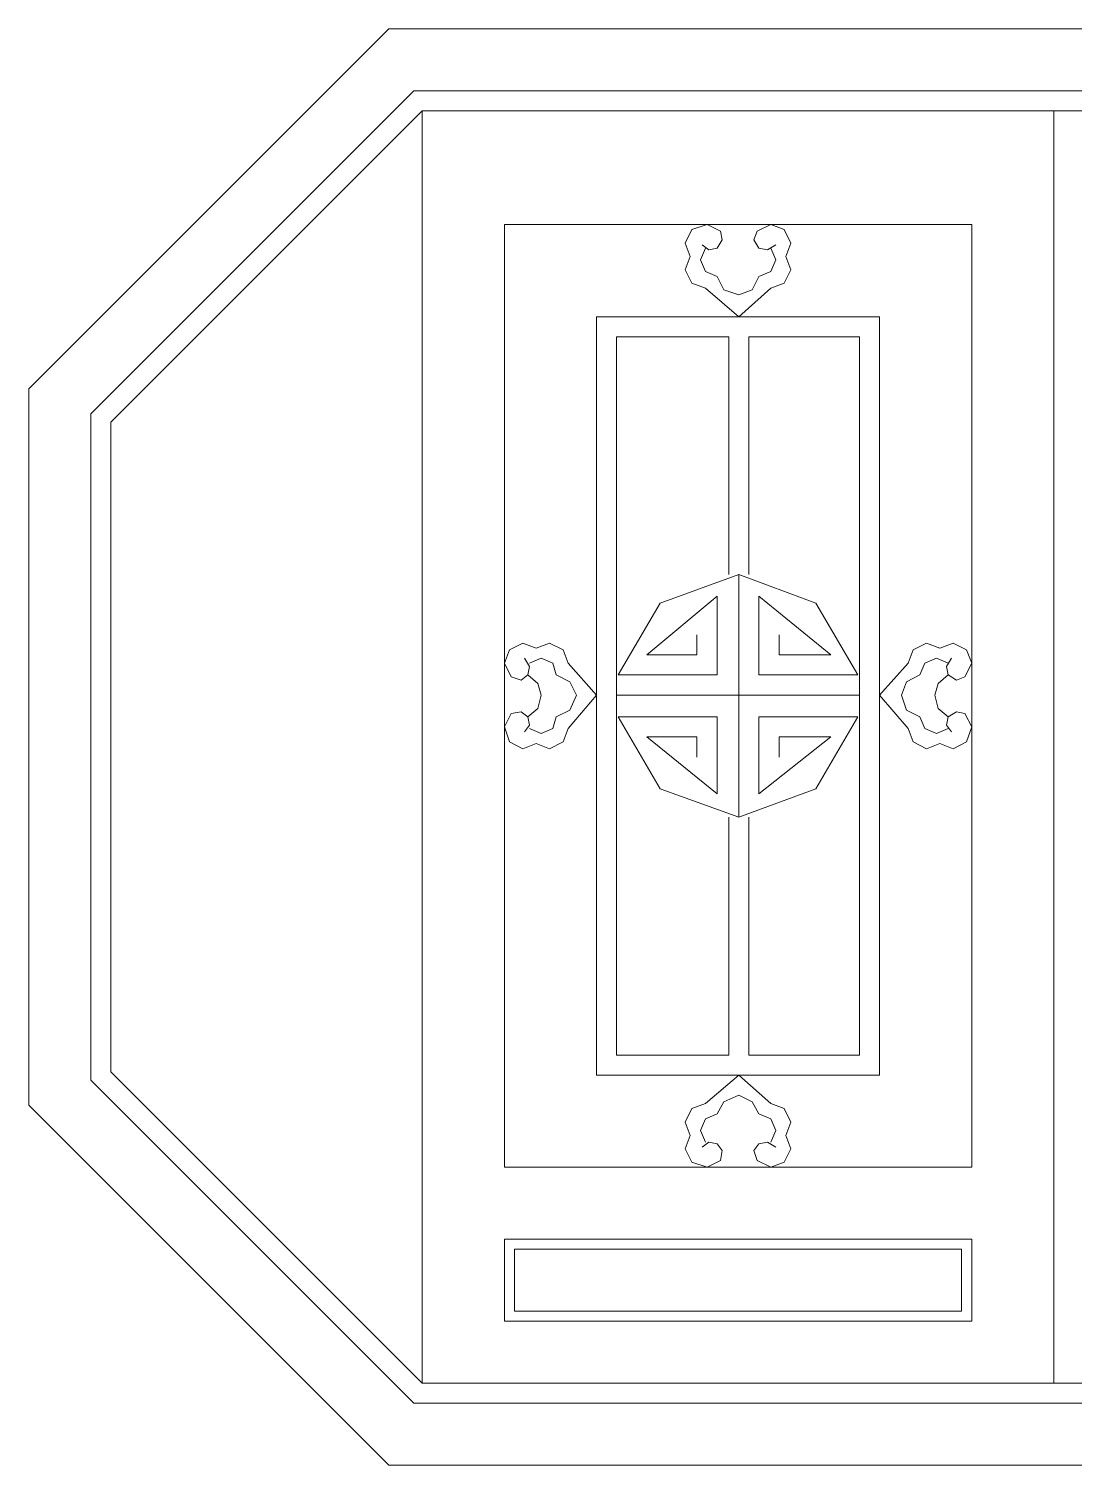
# Model space of a CAD drawing. Header units: centimetres. Extents: x -9.9 to 7.2, y -2.2 to 9.8.
# Drawn here: x -9.9 to -1.17, y -2.24 to 9.77 of the extents above; entities that cross this region are included whole.
import ezdxf

# ---------------------------------------------------------------- set-up
doc = ezdxf.new("R2010")
doc.units = ezdxf.units.CM
doc.header["$MEASUREMENT"] = 0
doc.layers.add('layer 1', color=7, linetype='Continuous')

msp = doc.modelspace()

# ---------------------------------------------------------------- linework, layer by layer
at = {"layer": 'layer 1', "color": 250, "lineweight": 0}
for points, knots in [([(-9.90429, 6.76236), (-9.90429, 6.76236), (-6.89485, 9.7718), (-6.89485, 9.7718), (-6.89485, 9.7718), (-6.89485, 9.7718), (4.23293, 9.7718), (4.23293, 9.7718), (4.23293, 9.7718), (4.23293, 9.7718), (7.22851, 6.76236), (7.22851, 6.76236), (7.22851, 6.76236), (7.22851, 6.76236), (7.22851, 0.77137), (7.22851, 0.77137), (7.22851, 0.77137), (7.22851, 0.77137), (4.23293, -2.23807), (4.23293, -2.23807), (4.23293, -2.23807), (4.23293, -2.23807), (-6.89485, -2.23807), (-6.89485, -2.23807), (-6.89485, -2.23807), (-6.89485, -2.23807), (-9.90429, 0.77137), (-9.90429, 0.77137), (-9.90429, 0.77137), (-9.90429, 0.77137), (-9.90429, 6.76236), (-9.90429, 6.76236)], [0, 0, 0, 0, 0.125, 0.125, 0.125, 0.125, 0.25, 0.25, 0.25, 0.25, 0.375, 0.375, 0.375, 0.375, 0.5, 0.5, 0.5, 0.5, 0.625, 0.625, 0.625, 0.625, 0.75, 0.75, 0.75, 0.75, 0.875, 0.875, 0.875, 0.875, 1, 1, 1, 1]), ([(-9.38644, 6.55227), (-9.38644, 6.55227), (-6.68494, 9.25377), (-6.68494, 9.25377), (-6.68494, 9.25377), (-6.68494, 9.25377), (4.02302, 9.25377), (4.02302, 9.25377), (4.02302, 9.25377), (4.02302, 9.25377), (6.72451, 6.55227), (6.72451, 6.55227), (6.72451, 6.55227), (6.72451, 6.55227), (6.72451, 0.98146), (6.72451, 0.98146), (6.72451, 0.98146), (6.72451, 0.98146), (4.02302, -1.72004), (4.02302, -1.72004), (4.02302, -1.72004), (4.02302, -1.72004), (-6.68494, -1.72004), (-6.68494, -1.72004), (-6.68494, -1.72004), (-6.68494, -1.72004), (-9.38644, 0.98146), (-9.38644, 0.98146), (-9.38644, 0.98146), (-9.38644, 0.98146), (-9.38644, 6.55227), (-9.38644, 6.55227)], [0, 0, 0, 0, 0.125, 0.125, 0.125, 0.125, 0.25, 0.25, 0.25, 0.25, 0.375, 0.375, 0.375, 0.375, 0.5, 0.5, 0.5, 0.5, 0.625, 0.625, 0.625, 0.625, 0.75, 0.75, 0.75, 0.75, 0.875, 0.875, 0.875, 0.875, 1, 1, 1, 1]), ([(-9.21844, 6.4823), (-9.21844, 6.4823), (-6.61497, 9.08595), (-6.61497, 9.08595), (-6.61497, 9.08595), (-6.61497, 9.08595), (3.95304, 9.08595), (3.95304, 9.08595), (3.95304, 9.08595), (3.95304, 9.08595), (6.55651, 6.4823), (6.55651, 6.4823), (6.55651, 6.4823), (6.55651, 6.4823), (6.55651, 1.05143), (6.55651, 1.05143), (6.55651, 1.05143), (6.55651, 1.05143), (3.95304, -1.55222), (3.95304, -1.55222), (3.95304, -1.55222), (3.95304, -1.55222), (-6.61497, -1.55222), (-6.61497, -1.55222), (-6.61497, -1.55222), (-6.61497, -1.55222), (-9.21844, 1.05143), (-9.21844, 1.05143), (-9.21844, 1.05143), (-9.21844, 1.05143), (-9.21844, 6.4823), (-9.21844, 6.4823)], [0, 0, 0, 0, 0.125, 0.125, 0.125, 0.125, 0.25, 0.25, 0.25, 0.25, 0.375, 0.375, 0.375, 0.375, 0.5, 0.5, 0.5, 0.5, 0.625, 0.625, 0.625, 0.625, 0.75, 0.75, 0.75, 0.75, 0.875, 0.875, 0.875, 0.875, 1, 1, 1, 1]), ([(-2.02392, 8.13407), (-2.02392, 8.13407), (-2.02392, 0.25352), (-2.02392, 0.25352), (-2.02392, 0.25352), (-2.02392, 0.25352), (-5.92912, 0.25352), (-5.92912, 0.25352), (-5.92912, 0.25352), (-5.92912, 0.25352), (-5.92912, 8.13407), (-5.92912, 8.13407), (-5.92912, 8.13407), (-5.92912, 8.13407), (-2.02392, 8.13407), (-2.02392, 8.13407)], [0, 0, 0, 0, 0.25, 0.25, 0.25, 0.25, 0.5, 0.5, 0.5, 0.5, 0.75, 0.75, 0.75, 0.75, 1, 1, 1, 1]), ([(-4.27735, 7.96607), (-4.27735, 7.96607), (-4.22141, 7.92415), (-4.22141, 7.92415), (-4.22141, 7.92415), (-4.22141, 7.92415), (-4.15144, 7.93801), (-4.15144, 7.93801), (-4.15144, 7.93801), (-4.15144, 7.93801), (-4.10935, 8.00798), (-4.10935, 8.00798), (-4.10935, 8.00798), (-4.10935, 8.00798), (-4.12338, 8.07813), (-4.12338, 8.07813), (-4.12338, 8.07813), (-4.12338, 8.07813), (-4.23544, 8.13407), (-4.23544, 8.13407), (-4.23544, 8.13407), (-4.23544, 8.13407), (-4.36135, 8.09198), (-4.36135, 8.09198), (-4.36135, 8.09198), (-4.36135, 8.09198), (-4.41729, 7.9801), (-4.41729, 7.9801), (-4.41729, 7.9801), (-4.41729, 7.9801), (-4.37538, 7.86803), (-4.37538, 7.86803), (-4.37538, 7.86803), (-4.37538, 7.86803), (-4.41729, 7.75615), (-4.41729, 7.75615), (-4.41729, 7.75615), (-4.41729, 7.75615), (-4.36135, 7.64409), (-4.36135, 7.64409), (-4.36135, 7.64409), (-4.36135, 7.64409), (-4.24947, 7.60218), (-4.24947, 7.60218), (-4.24947, 7.60218), (-4.24947, 7.60218), (-3.96941, 7.36421), (-3.96941, 7.36421), (-3.96941, 7.36421), (-3.96941, 7.36421), (-3.70356, 7.60218), (-3.70356, 7.60218), (-3.70356, 7.60218), (-3.70356, 7.60218), (-3.5915, 7.64409), (-3.5915, 7.64409), (-3.5915, 7.64409), (-3.5915, 7.64409), (-3.53556, 7.75615), (-3.53556, 7.75615), (-3.53556, 7.75615), (-3.53556, 7.75615), (-3.57747, 7.86803), (-3.57747, 7.86803), (-3.57747, 7.86803), (-3.57747, 7.86803), (-3.53556, 7.9801), (-3.53556, 7.9801), (-3.53556, 7.9801), (-3.53556, 7.9801), (-3.5915, 8.09198), (-3.5915, 8.09198), (-3.5915, 8.09198), (-3.5915, 8.09198), (-3.70356, 8.13407), (-3.70356, 8.13407), (-3.70356, 8.13407), (-3.70356, 8.13407), (-3.81544, 8.07813), (-3.81544, 8.07813), (-3.81544, 8.07813), (-3.81544, 8.07813), (-3.8435, 8.00798), (-3.8435, 8.00798), (-3.8435, 8.00798), (-3.8435, 8.00798), (-3.80141, 7.93801), (-3.80141, 7.93801), (-3.80141, 7.93801), (-3.80141, 7.93801), (-3.73144, 7.92415), (-3.73144, 7.92415), (-3.73144, 7.92415), (-3.73144, 7.92415), (-3.66147, 7.96607), (-3.66147, 7.96607)], [0, 0, 0, 0, 0.04166667, 0.04166667, 0.04166667, 0.04166667, 0.08333333, 0.08333333, 0.08333333, 0.08333333, 0.125, 0.125, 0.125, 0.125, 0.16666667, 0.16666667, 0.16666667, 0.16666667, 0.20833333, 0.20833333, 0.20833333, 0.20833333, 0.25, 0.25, 0.25, 0.25, 0.29166667, 0.29166667, 0.29166667, 0.29166667, 0.33333333, 0.33333333, 0.33333333, 0.33333333, 0.375, 0.375, 0.375, 0.375, 0.41666667, 0.41666667, 0.41666667, 0.41666667, 0.45833333, 0.45833333, 0.45833333, 0.45833333, 0.5, 0.5, 0.5, 0.5, 0.54166667, 0.54166667, 0.54166667, 0.54166667, 0.58333333, 0.58333333, 0.58333333, 0.58333333, 0.625, 0.625, 0.625, 0.625, 0.66666667, 0.66666667, 0.66666667, 0.66666667, 0.70833333, 0.70833333, 0.70833333, 0.70833333, 0.75, 0.75, 0.75, 0.75, 0.79166667, 0.79166667, 0.79166667, 0.79166667, 0.83333333, 0.83333333, 0.83333333, 0.83333333, 0.875, 0.875, 0.875, 0.875, 0.91666667, 0.91666667, 0.91666667, 0.91666667, 0.95833333, 0.95833333, 0.95833333, 0.95833333, 1, 1, 1, 1]), ([(-4.24947, 7.93801), (-4.24947, 7.93801), (-4.29138, 7.84015), (-4.29138, 7.84015), (-4.29138, 7.84015), (-4.29138, 7.84015), (-4.24947, 7.74212), (-4.24947, 7.74212), (-4.24947, 7.74212), (-4.24947, 7.74212), (-4.15144, 7.70003), (-4.15144, 7.70003), (-4.15144, 7.70003), (-4.15144, 7.70003), (-4.0955, 7.58815), (-4.0955, 7.58815), (-4.0955, 7.58815), (-4.0955, 7.58815), (-3.96941, 7.54606), (-3.96941, 7.54606), (-3.96941, 7.54606), (-3.96941, 7.54606), (-3.85753, 7.58815), (-3.85753, 7.58815), (-3.85753, 7.58815), (-3.85753, 7.58815), (-3.80141, 7.70003), (-3.80141, 7.70003), (-3.80141, 7.70003), (-3.80141, 7.70003), (-3.70356, 7.74212), (-3.70356, 7.74212), (-3.70356, 7.74212), (-3.70356, 7.74212), (-3.66147, 7.84015), (-3.66147, 7.84015), (-3.66147, 7.84015), (-3.66147, 7.84015), (-3.70356, 7.93801), (-3.70356, 7.93801)], [0, 0, 0, 0, 0.1, 0.1, 0.1, 0.1, 0.2, 0.2, 0.2, 0.2, 0.3, 0.3, 0.3, 0.3, 0.4, 0.4, 0.4, 0.4, 0.5, 0.5, 0.5, 0.5, 0.6, 0.6, 0.6, 0.6, 0.7, 0.7, 0.7, 0.7, 0.8, 0.8, 0.8, 0.8, 0.9, 0.9, 0.9, 0.9, 1, 1, 1, 1]), ([(-2.79377, 7.36421), (-2.79377, 7.36421), (-2.79377, 1.02337), (-2.79377, 1.02337), (-2.79377, 1.02337), (-2.79377, 1.02337), (-5.15927, 1.02337), (-5.15927, 1.02337), (-5.15927, 1.02337), (-5.15927, 1.02337), (-5.15927, 7.36421), (-5.15927, 7.36421), (-5.15927, 7.36421), (-5.15927, 7.36421), (-2.79377, 7.36421), (-2.79377, 7.36421)], [0, 0, 0, 0, 0.25, 0.25, 0.25, 0.25, 0.5, 0.5, 0.5, 0.5, 0.75, 0.75, 0.75, 0.75, 1, 1, 1, 1]), ([(-4.05341, 1.19137), (-4.05341, 1.19137), (-4.99127, 1.19137), (-4.99127, 1.19137), (-4.99127, 1.19137), (-4.99127, 1.19137), (-4.99127, 7.19621), (-4.99127, 7.19621), (-4.99127, 7.19621), (-4.99127, 7.19621), (-4.05341, 7.19621), (-4.05341, 7.19621)], [0, 0, 0, 0, 0.33333333, 0.33333333, 0.33333333, 0.33333333, 0.66666667, 0.66666667, 0.66666667, 0.66666667, 1, 1, 1, 1]), ([(-3.88541, 7.19621), (-3.88541, 7.19621), (-2.96159, 7.19621), (-2.96159, 7.19621), (-2.96159, 7.19621), (-2.96159, 7.19621), (-2.96159, 1.19137), (-2.96159, 1.19137), (-2.96159, 1.19137), (-2.96159, 1.19137), (-3.88541, 1.19137), (-3.88541, 1.19137)], [0, 0, 0, 0, 0.33333333, 0.33333333, 0.33333333, 0.33333333, 0.66666667, 0.66666667, 0.66666667, 0.66666667, 1, 1, 1, 1]), ([(-3.96941, 5.20863), (-3.96941, 5.20863), (-4.62738, 4.97066), (-4.62738, 4.97066), (-4.62738, 4.97066), (-4.62738, 4.97066), (-4.97724, 4.36881), (-4.97724, 4.36881)], [0, 0, 0, 0, 0.5, 0.5, 0.5, 0.5, 1, 1, 1, 1]), ([(-2.97562, 4.36881), (-2.97562, 4.36881), (-3.32565, 4.97066), (-3.32565, 4.97066), (-3.32565, 4.97066), (-3.32565, 4.97066), (-3.96941, 5.20863), (-3.96941, 5.20863)], [0, 0, 0, 0, 0.5, 0.5, 0.5, 0.5, 1, 1, 1, 1]), ([(-5.66309, 4.59275), (-5.66309, 4.59275), (-5.77515, 4.63466), (-5.77515, 4.63466), (-5.77515, 4.63466), (-5.77515, 4.63466), (-5.88703, 4.57872), (-5.88703, 4.57872), (-5.88703, 4.57872), (-5.88703, 4.57872), (-5.92912, 4.46666), (-5.92912, 4.46666), (-5.92912, 4.46666), (-5.92912, 4.46666), (-5.87318, 4.35478), (-5.87318, 4.35478)], [0, 0, 0, 0, 0.25, 0.25, 0.25, 0.25, 0.5, 0.5, 0.5, 0.5, 0.75, 0.75, 0.75, 0.75, 1, 1, 1, 1]), ([(-5.39724, 4.46666), (-5.39724, 4.46666), (-5.43915, 4.57872), (-5.43915, 4.57872), (-5.43915, 4.57872), (-5.43915, 4.57872), (-5.55121, 4.63466), (-5.55121, 4.63466), (-5.55121, 4.63466), (-5.55121, 4.63466), (-5.66309, 4.59275), (-5.66309, 4.59275)], [0, 0, 0, 0, 0.33333333, 0.33333333, 0.33333333, 0.33333333, 0.66666667, 0.66666667, 0.66666667, 0.66666667, 1, 1, 1, 1]), ([(-2.19174, 4.50875), (-2.19174, 4.50875), (-2.23383, 4.43878), (-2.23383, 4.43878), (-2.23383, 4.43878), (-2.23383, 4.43878), (-2.2198, 4.36881), (-2.2198, 4.36881), (-2.2198, 4.36881), (-2.2198, 4.36881), (-2.14983, 4.32672), (-2.14983, 4.32672), (-2.14983, 4.32672), (-2.14983, 4.32672), (-2.07986, 4.35478), (-2.07986, 4.35478), (-2.07986, 4.35478), (-2.07986, 4.35478), (-2.02392, 4.46666), (-2.02392, 4.46666), (-2.02392, 4.46666), (-2.02392, 4.46666), (-2.06583, 4.57872), (-2.06583, 4.57872), (-2.06583, 4.57872), (-2.06583, 4.57872), (-2.17789, 4.63466), (-2.17789, 4.63466), (-2.17789, 4.63466), (-2.17789, 4.63466), (-2.28977, 4.59275), (-2.28977, 4.59275), (-2.28977, 4.59275), (-2.28977, 4.59275), (-2.40183, 4.63466), (-2.40183, 4.63466), (-2.40183, 4.63466), (-2.40183, 4.63466), (-2.51371, 4.57872), (-2.51371, 4.57872), (-2.51371, 4.57872), (-2.51371, 4.57872), (-2.5558, 4.46666), (-2.5558, 4.46666), (-2.5558, 4.46666), (-2.5558, 4.46666), (-2.79377, 4.20081), (-2.79377, 4.20081), (-2.79377, 4.20081), (-2.79377, 4.20081), (-2.5558, 3.92075), (-2.5558, 3.92075), (-2.5558, 3.92075), (-2.5558, 3.92075), (-2.51371, 3.80887), (-2.51371, 3.80887), (-2.51371, 3.80887), (-2.51371, 3.80887), (-2.40183, 3.75293), (-2.40183, 3.75293), (-2.40183, 3.75293), (-2.40183, 3.75293), (-2.28977, 3.79484), (-2.28977, 3.79484), (-2.28977, 3.79484), (-2.28977, 3.79484), (-2.17789, 3.75293), (-2.17789, 3.75293), (-2.17789, 3.75293), (-2.17789, 3.75293), (-2.06583, 3.80887), (-2.06583, 3.80887), (-2.06583, 3.80887), (-2.06583, 3.80887), (-2.02392, 3.93478), (-2.02392, 3.93478), (-2.02392, 3.93478), (-2.02392, 3.93478), (-2.07986, 4.04684), (-2.07986, 4.04684), (-2.07986, 4.04684), (-2.07986, 4.04684), (-2.14983, 4.06087), (-2.14983, 4.06087), (-2.14983, 4.06087), (-2.14983, 4.06087), (-2.2198, 4.01878), (-2.2198, 4.01878), (-2.2198, 4.01878), (-2.2198, 4.01878), (-2.23383, 3.94881), (-2.23383, 3.94881), (-2.23383, 3.94881), (-2.23383, 3.94881), (-2.19174, 3.89287), (-2.19174, 3.89287)], [0, 0, 0, 0, 0.04166667, 0.04166667, 0.04166667, 0.04166667, 0.08333333, 0.08333333, 0.08333333, 0.08333333, 0.125, 0.125, 0.125, 0.125, 0.16666667, 0.16666667, 0.16666667, 0.16666667, 0.20833333, 0.20833333, 0.20833333, 0.20833333, 0.25, 0.25, 0.25, 0.25, 0.29166667, 0.29166667, 0.29166667, 0.29166667, 0.33333333, 0.33333333, 0.33333333, 0.33333333, 0.375, 0.375, 0.375, 0.375, 0.41666667, 0.41666667, 0.41666667, 0.41666667, 0.45833333, 0.45833333, 0.45833333, 0.45833333, 0.5, 0.5, 0.5, 0.5, 0.54166667, 0.54166667, 0.54166667, 0.54166667, 0.58333333, 0.58333333, 0.58333333, 0.58333333, 0.625, 0.625, 0.625, 0.625, 0.66666667, 0.66666667, 0.66666667, 0.66666667, 0.70833333, 0.70833333, 0.70833333, 0.70833333, 0.75, 0.75, 0.75, 0.75, 0.79166667, 0.79166667, 0.79166667, 0.79166667, 0.83333333, 0.83333333, 0.83333333, 0.83333333, 0.875, 0.875, 0.875, 0.875, 0.91666667, 0.91666667, 0.91666667, 0.91666667, 0.95833333, 0.95833333, 0.95833333, 0.95833333, 1, 1, 1, 1]), ([(-5.87318, 4.35478), (-5.87318, 4.35478), (-5.78918, 4.32672), (-5.78918, 4.32672), (-5.78918, 4.32672), (-5.78918, 4.32672), (-5.73306, 4.36881), (-5.73306, 4.36881), (-5.73306, 4.36881), (-5.73306, 4.36881), (-5.71921, 4.43878), (-5.71921, 4.43878), (-5.71921, 4.43878), (-5.71921, 4.43878), (-5.76112, 4.50875), (-5.76112, 4.50875)], [0, 0, 0, 0, 0.25, 0.25, 0.25, 0.25, 0.5, 0.5, 0.5, 0.5, 0.75, 0.75, 0.75, 0.75, 1, 1, 1, 1]), ([(-5.49527, 4.36881), (-5.49527, 4.36881), (-5.52315, 4.46666), (-5.52315, 4.46666), (-5.52315, 4.46666), (-5.52315, 4.46666), (-5.62118, 4.50875), (-5.62118, 4.50875), (-5.62118, 4.50875), (-5.62118, 4.50875), (-5.71921, 4.46666), (-5.71921, 4.46666)], [0, 0, 0, 0, 0.33333333, 0.33333333, 0.33333333, 0.33333333, 0.66666667, 0.66666667, 0.66666667, 0.66666667, 1, 1, 1, 1]), ([(-5.39724, 4.46666), (-5.39724, 4.46666), (-5.15927, 4.20081), (-5.15927, 4.20081), (-5.15927, 4.20081), (-5.15927, 4.20081), (-5.39724, 3.92075), (-5.39724, 3.92075)], [0, 0, 0, 0, 0.5, 0.5, 0.5, 0.5, 1, 1, 1, 1]), ([(-2.2198, 4.46666), (-2.2198, 4.46666), (-2.31783, 4.50875), (-2.31783, 4.50875), (-2.31783, 4.50875), (-2.31783, 4.50875), (-2.41568, 4.46666), (-2.41568, 4.46666), (-2.41568, 4.46666), (-2.41568, 4.46666), (-2.45777, 4.36881), (-2.45777, 4.36881), (-2.45777, 4.36881), (-2.45777, 4.36881), (-2.56965, 4.31269), (-2.56965, 4.31269), (-2.56965, 4.31269), (-2.56965, 4.31269), (-2.61174, 4.20081), (-2.61174, 4.20081), (-2.61174, 4.20081), (-2.61174, 4.20081), (-2.56965, 4.07472), (-2.56965, 4.07472), (-2.56965, 4.07472), (-2.56965, 4.07472), (-2.45777, 4.01878), (-2.45777, 4.01878), (-2.45777, 4.01878), (-2.45777, 4.01878), (-2.41568, 3.92075), (-2.41568, 3.92075), (-2.41568, 3.92075), (-2.41568, 3.92075), (-2.31783, 3.87884), (-2.31783, 3.87884), (-2.31783, 3.87884), (-2.31783, 3.87884), (-2.2198, 3.92075), (-2.2198, 3.92075)], [0, 0, 0, 0, 0.1, 0.1, 0.1, 0.1, 0.2, 0.2, 0.2, 0.2, 0.3, 0.3, 0.3, 0.3, 0.4, 0.4, 0.4, 0.4, 0.5, 0.5, 0.5, 0.5, 0.6, 0.6, 0.6, 0.6, 0.7, 0.7, 0.7, 0.7, 0.8, 0.8, 0.8, 0.8, 0.9, 0.9, 0.9, 0.9, 1, 1, 1, 1]), ([(-5.62118, 4.20081), (-5.62118, 4.20081), (-5.64924, 4.29884), (-5.64924, 4.29884), (-5.64924, 4.29884), (-5.64924, 4.29884), (-5.73306, 4.36881), (-5.73306, 4.36881)], [0, 0, 0, 0, 0.5, 0.5, 0.5, 0.5, 1, 1, 1, 1]), ([(-5.32727, 4.20081), (-5.32727, 4.20081), (-5.38321, 4.31269), (-5.38321, 4.31269), (-5.38321, 4.31269), (-5.38321, 4.31269), (-5.49527, 4.36881), (-5.49527, 4.36881)], [0, 0, 0, 0, 0.5, 0.5, 0.5, 0.5, 1, 1, 1, 1]), ([(-2.2198, 4.36881), (-2.2198, 4.36881), (-2.3038, 4.29884), (-2.3038, 4.29884), (-2.3038, 4.29884), (-2.3038, 4.29884), (-2.33186, 4.20081), (-2.33186, 4.20081)], [0, 0, 0, 0, 0.5, 0.5, 0.5, 0.5, 1, 1, 1, 1]), ([(-5.73306, 4.01878), (-5.73306, 4.01878), (-5.64924, 4.08875), (-5.64924, 4.08875), (-5.64924, 4.08875), (-5.64924, 4.08875), (-5.62118, 4.20081), (-5.62118, 4.20081)], [0, 0, 0, 0, 0.5, 0.5, 0.5, 0.5, 1, 1, 1, 1]), ([(-5.49527, 4.01878), (-5.49527, 4.01878), (-5.38321, 4.07472), (-5.38321, 4.07472), (-5.38321, 4.07472), (-5.38321, 4.07472), (-5.32727, 4.20081), (-5.32727, 4.20081)], [0, 0, 0, 0, 0.5, 0.5, 0.5, 0.5, 1, 1, 1, 1]), ([(-2.33186, 4.20081), (-2.33186, 4.20081), (-2.3038, 4.08875), (-2.3038, 4.08875), (-2.3038, 4.08875), (-2.3038, 4.08875), (-2.2198, 4.01878), (-2.2198, 4.01878)], [0, 0, 0, 0, 0.5, 0.5, 0.5, 0.5, 1, 1, 1, 1]), ([(-5.87318, 4.04684), (-5.87318, 4.04684), (-5.92912, 3.93478), (-5.92912, 3.93478), (-5.92912, 3.93478), (-5.92912, 3.93478), (-5.88703, 3.80887), (-5.88703, 3.80887), (-5.88703, 3.80887), (-5.88703, 3.80887), (-5.77515, 3.75293), (-5.77515, 3.75293), (-5.77515, 3.75293), (-5.77515, 3.75293), (-5.66309, 3.79484), (-5.66309, 3.79484)], [0, 0, 0, 0, 0.25, 0.25, 0.25, 0.25, 0.5, 0.5, 0.5, 0.5, 0.75, 0.75, 0.75, 0.75, 1, 1, 1, 1]), ([(-5.76112, 3.89287), (-5.76112, 3.89287), (-5.71921, 3.94881), (-5.71921, 3.94881), (-5.71921, 3.94881), (-5.71921, 3.94881), (-5.73306, 4.01878), (-5.73306, 4.01878), (-5.73306, 4.01878), (-5.73306, 4.01878), (-5.78918, 4.06087), (-5.78918, 4.06087), (-5.78918, 4.06087), (-5.78918, 4.06087), (-5.87318, 4.04684), (-5.87318, 4.04684)], [0, 0, 0, 0, 0.25, 0.25, 0.25, 0.25, 0.5, 0.5, 0.5, 0.5, 0.75, 0.75, 0.75, 0.75, 1, 1, 1, 1]), ([(-5.71921, 3.92075), (-5.71921, 3.92075), (-5.62118, 3.87884), (-5.62118, 3.87884), (-5.62118, 3.87884), (-5.62118, 3.87884), (-5.52315, 3.92075), (-5.52315, 3.92075), (-5.52315, 3.92075), (-5.52315, 3.92075), (-5.49527, 4.01878), (-5.49527, 4.01878)], [0, 0, 0, 0, 0.33333333, 0.33333333, 0.33333333, 0.33333333, 0.66666667, 0.66666667, 0.66666667, 0.66666667, 1, 1, 1, 1]), ([(-4.97724, 4.01878), (-4.97724, 4.01878), (-4.62738, 3.41692), (-4.62738, 3.41692), (-4.62738, 3.41692), (-4.62738, 3.41692), (-3.96941, 3.17895), (-3.96941, 3.17895)], [0, 0, 0, 0, 0.5, 0.5, 0.5, 0.5, 1, 1, 1, 1]), ([(-3.96941, 3.17895), (-3.96941, 3.17895), (-3.32565, 3.41692), (-3.32565, 3.41692), (-3.32565, 3.41692), (-3.32565, 3.41692), (-2.97562, 4.01878), (-2.97562, 4.01878)], [0, 0, 0, 0, 0.5, 0.5, 0.5, 0.5, 1, 1, 1, 1]), ([(-5.66309, 3.79484), (-5.66309, 3.79484), (-5.55121, 3.75293), (-5.55121, 3.75293), (-5.55121, 3.75293), (-5.55121, 3.75293), (-5.43915, 3.80887), (-5.43915, 3.80887), (-5.43915, 3.80887), (-5.43915, 3.80887), (-5.39724, 3.92075), (-5.39724, 3.92075)], [0, 0, 0, 0, 0.33333333, 0.33333333, 0.33333333, 0.33333333, 0.66666667, 0.66666667, 0.66666667, 0.66666667, 1, 1, 1, 1]), ([(-4.24947, 0.7854), (-4.24947, 0.7854), (-3.96941, 1.02337), (-3.96941, 1.02337), (-3.96941, 1.02337), (-3.96941, 1.02337), (-3.70356, 0.7854), (-3.70356, 0.7854)], [0, 0, 0, 0, 0.5, 0.5, 0.5, 0.5, 1, 1, 1, 1]), ([(-3.96941, 0.85537), (-3.96941, 0.85537), (-4.0955, 0.79943), (-4.0955, 0.79943), (-4.0955, 0.79943), (-4.0955, 0.79943), (-4.15144, 0.7014), (-4.15144, 0.7014)], [0, 0, 0, 0, 0.5, 0.5, 0.5, 0.5, 1, 1, 1, 1]), ([(-3.80141, 0.7014), (-3.80141, 0.7014), (-3.85753, 0.79943), (-3.85753, 0.79943), (-3.85753, 0.79943), (-3.85753, 0.79943), (-3.96941, 0.85537), (-3.96941, 0.85537)], [0, 0, 0, 0, 0.5, 0.5, 0.5, 0.5, 1, 1, 1, 1]), ([(-4.24947, 0.7854), (-4.24947, 0.7854), (-4.36135, 0.74349), (-4.36135, 0.74349), (-4.36135, 0.74349), (-4.36135, 0.74349), (-4.41729, 0.63143), (-4.41729, 0.63143), (-4.41729, 0.63143), (-4.41729, 0.63143), (-4.37538, 0.51955), (-4.37538, 0.51955)], [0, 0, 0, 0, 0.33333333, 0.33333333, 0.33333333, 0.33333333, 0.66666667, 0.66666667, 0.66666667, 0.66666667, 1, 1, 1, 1]), ([(-3.57747, 0.51955), (-3.57747, 0.51955), (-3.53556, 0.63143), (-3.53556, 0.63143), (-3.53556, 0.63143), (-3.53556, 0.63143), (-3.5915, 0.74349), (-3.5915, 0.74349), (-3.5915, 0.74349), (-3.5915, 0.74349), (-3.70356, 0.7854), (-3.70356, 0.7854)], [0, 0, 0, 0, 0.33333333, 0.33333333, 0.33333333, 0.33333333, 0.66666667, 0.66666667, 0.66666667, 0.66666667, 1, 1, 1, 1]), ([(-4.15144, 0.7014), (-4.15144, 0.7014), (-4.24947, 0.65949), (-4.24947, 0.65949), (-4.24947, 0.65949), (-4.24947, 0.65949), (-4.29138, 0.56146), (-4.29138, 0.56146), (-4.29138, 0.56146), (-4.29138, 0.56146), (-4.24947, 0.46343), (-4.24947, 0.46343)], [0, 0, 0, 0, 0.33333333, 0.33333333, 0.33333333, 0.33333333, 0.66666667, 0.66666667, 0.66666667, 0.66666667, 1, 1, 1, 1]), ([(-3.70356, 0.46343), (-3.70356, 0.46343), (-3.66147, 0.56146), (-3.66147, 0.56146), (-3.66147, 0.56146), (-3.66147, 0.56146), (-3.70356, 0.65949), (-3.70356, 0.65949), (-3.70356, 0.65949), (-3.70356, 0.65949), (-3.80141, 0.7014), (-3.80141, 0.7014)], [0, 0, 0, 0, 0.33333333, 0.33333333, 0.33333333, 0.33333333, 0.66666667, 0.66666667, 0.66666667, 0.66666667, 1, 1, 1, 1]), ([(-4.37538, 0.51955), (-4.37538, 0.51955), (-4.41729, 0.40749), (-4.41729, 0.40749), (-4.41729, 0.40749), (-4.41729, 0.40749), (-4.36135, 0.29543), (-4.36135, 0.29543), (-4.36135, 0.29543), (-4.36135, 0.29543), (-4.23544, 0.25352), (-4.23544, 0.25352), (-4.23544, 0.25352), (-4.23544, 0.25352), (-4.12338, 0.30946), (-4.12338, 0.30946)], [0, 0, 0, 0, 0.25, 0.25, 0.25, 0.25, 0.5, 0.5, 0.5, 0.5, 0.75, 0.75, 0.75, 0.75, 1, 1, 1, 1]), ([(-3.81544, 0.30946), (-3.81544, 0.30946), (-3.70356, 0.25352), (-3.70356, 0.25352), (-3.70356, 0.25352), (-3.70356, 0.25352), (-3.5915, 0.29543), (-3.5915, 0.29543), (-3.5915, 0.29543), (-3.5915, 0.29543), (-3.53556, 0.40749), (-3.53556, 0.40749), (-3.53556, 0.40749), (-3.53556, 0.40749), (-3.57747, 0.51955), (-3.57747, 0.51955)], [0, 0, 0, 0, 0.25, 0.25, 0.25, 0.25, 0.5, 0.5, 0.5, 0.5, 0.75, 0.75, 0.75, 0.75, 1, 1, 1, 1]), ([(-4.12338, 0.30946), (-4.12338, 0.30946), (-4.10935, 0.39346), (-4.10935, 0.39346), (-4.10935, 0.39346), (-4.10935, 0.39346), (-4.15144, 0.4494), (-4.15144, 0.4494), (-4.15144, 0.4494), (-4.15144, 0.4494), (-4.22141, 0.46343), (-4.22141, 0.46343), (-4.22141, 0.46343), (-4.22141, 0.46343), (-4.27735, 0.42152), (-4.27735, 0.42152)], [0, 0, 0, 0, 0.25, 0.25, 0.25, 0.25, 0.5, 0.5, 0.5, 0.5, 0.75, 0.75, 0.75, 0.75, 1, 1, 1, 1]), ([(-3.66147, 0.42152), (-3.66147, 0.42152), (-3.73144, 0.46343), (-3.73144, 0.46343), (-3.73144, 0.46343), (-3.73144, 0.46343), (-3.80141, 0.4494), (-3.80141, 0.4494), (-3.80141, 0.4494), (-3.80141, 0.4494), (-3.8435, 0.39346), (-3.8435, 0.39346), (-3.8435, 0.39346), (-3.8435, 0.39346), (-3.81544, 0.30946), (-3.81544, 0.30946)], [0, 0, 0, 0, 0.25, 0.25, 0.25, 0.25, 0.5, 0.5, 0.5, 0.5, 0.75, 0.75, 0.75, 0.75, 1, 1, 1, 1]), ([(-2.02392, -1.03419), (-2.02392, -1.03419), (-2.02392, -0.34833), (-2.02392, -0.34833), (-2.02392, -0.34833), (-2.02392, -0.34833), (-5.92912, -0.34833), (-5.92912, -0.34833), (-5.92912, -0.34833), (-5.92912, -0.34833), (-5.92912, -1.03419), (-5.92912, -1.03419), (-5.92912, -1.03419), (-5.92912, -1.03419), (-2.02392, -1.03419), (-2.02392, -1.03419)], [0, 0, 0, 0, 0.25, 0.25, 0.25, 0.25, 0.5, 0.5, 0.5, 0.5, 0.75, 0.75, 0.75, 0.75, 1, 1, 1, 1]), ([(-2.10774, -0.95019), (-2.10774, -0.95019), (-2.10774, -0.43233), (-2.10774, -0.43233), (-2.10774, -0.43233), (-2.10774, -0.43233), (-5.84512, -0.43233), (-5.84512, -0.43233), (-5.84512, -0.43233), (-5.84512, -0.43233), (-5.84512, -0.95019), (-5.84512, -0.95019), (-5.84512, -0.95019), (-5.84512, -0.95019), (-2.10774, -0.95019), (-2.10774, -0.95019)], [0, 0, 0, 0, 0.25, 0.25, 0.25, 0.25, 0.5, 0.5, 0.5, 0.5, 0.75, 0.75, 0.75, 0.75, 1, 1, 1, 1])]:
    msp.add_open_spline(points, degree=3, knots=knots, dxfattribs=at)
for points in [[(-6.61497, 9.08595), (-6.61497, 9.08595), (-6.61497, -1.55222), (-6.61497, -1.55222)], [(-1.33789, -1.55222), (-1.33789, -1.55222), (-1.33789, 9.08595), (-1.33789, 9.08595)], [(-4.05341, 5.20863), (-4.05341, 5.20863), (-4.05341, 7.19621), (-4.05341, 7.19621)], [(-3.88541, 5.20863), (-3.88541, 5.20863), (-3.88541, 7.19621), (-3.88541, 7.19621)], [(-3.96941, 3.17895), (-3.96941, 3.17895), (-3.96941, 5.20863), (-3.96941, 5.20863)], [(-4.15144, 5.0266), (-4.15144, 5.0266), (-4.73927, 4.53663), (-4.73927, 4.53663)], [(-4.15144, 4.36881), (-4.15144, 4.36881), (-4.15144, 5.0266), (-4.15144, 5.0266)], [(-3.80141, 4.36881), (-3.80141, 4.36881), (-3.80141, 5.0266), (-3.80141, 5.0266)], [(-3.19956, 4.53663), (-3.19956, 4.53663), (-3.80141, 5.0266), (-3.80141, 5.0266)], [(-4.31944, 4.53663), (-4.31944, 4.53663), (-4.31944, 4.70463), (-4.31944, 4.70463)], [(-3.63359, 4.53663), (-3.63359, 4.53663), (-3.63359, 4.70463), (-3.63359, 4.70463)], [(-4.73927, 4.53663), (-4.73927, 4.53663), (-4.31944, 4.53663), (-4.31944, 4.53663)], [(-3.19956, 4.53663), (-3.19956, 4.53663), (-3.63359, 4.53663), (-3.63359, 4.53663)], [(-4.97724, 4.36881), (-4.97724, 4.36881), (-4.15144, 4.36881), (-4.15144, 4.36881)], [(-2.97562, 4.36881), (-2.97562, 4.36881), (-3.80141, 4.36881), (-3.80141, 4.36881)], [(-4.99127, 4.20081), (-4.99127, 4.20081), (-2.96159, 4.20081), (-2.96159, 4.20081)], [(-4.97724, 4.01878), (-4.97724, 4.01878), (-4.15144, 4.01878), (-4.15144, 4.01878)], [(-4.15144, 4.01878), (-4.15144, 4.01878), (-4.15144, 3.37501), (-4.15144, 3.37501)], [(-2.97562, 4.01878), (-2.97562, 4.01878), (-3.80141, 4.01878), (-3.80141, 4.01878)], [(-3.80141, 4.01878), (-3.80141, 4.01878), (-3.80141, 3.37501), (-3.80141, 3.37501)], [(-4.73927, 3.85078), (-4.73927, 3.85078), (-4.31944, 3.85078), (-4.31944, 3.85078)], [(-4.73927, 3.85078), (-4.73927, 3.85078), (-4.15144, 3.37501), (-4.15144, 3.37501)], [(-4.31944, 3.85078), (-4.31944, 3.85078), (-4.31944, 3.68296), (-4.31944, 3.68296)], [(-3.80141, 3.37501), (-3.80141, 3.37501), (-3.19956, 3.85078), (-3.19956, 3.85078)], [(-3.63359, 3.85078), (-3.63359, 3.85078), (-3.63359, 3.68296), (-3.63359, 3.68296)], [(-3.19956, 3.85078), (-3.19956, 3.85078), (-3.63359, 3.85078), (-3.63359, 3.85078)], [(-4.05341, 1.19137), (-4.05341, 1.19137), (-4.05341, 3.17895), (-4.05341, 3.17895)], [(-3.88541, 1.19137), (-3.88541, 1.19137), (-3.88541, 3.17895), (-3.88541, 3.17895)]]:
    msp.add_open_spline(points, degree=3, dxfattribs=at)

doc.saveas('drawing.dxf')
